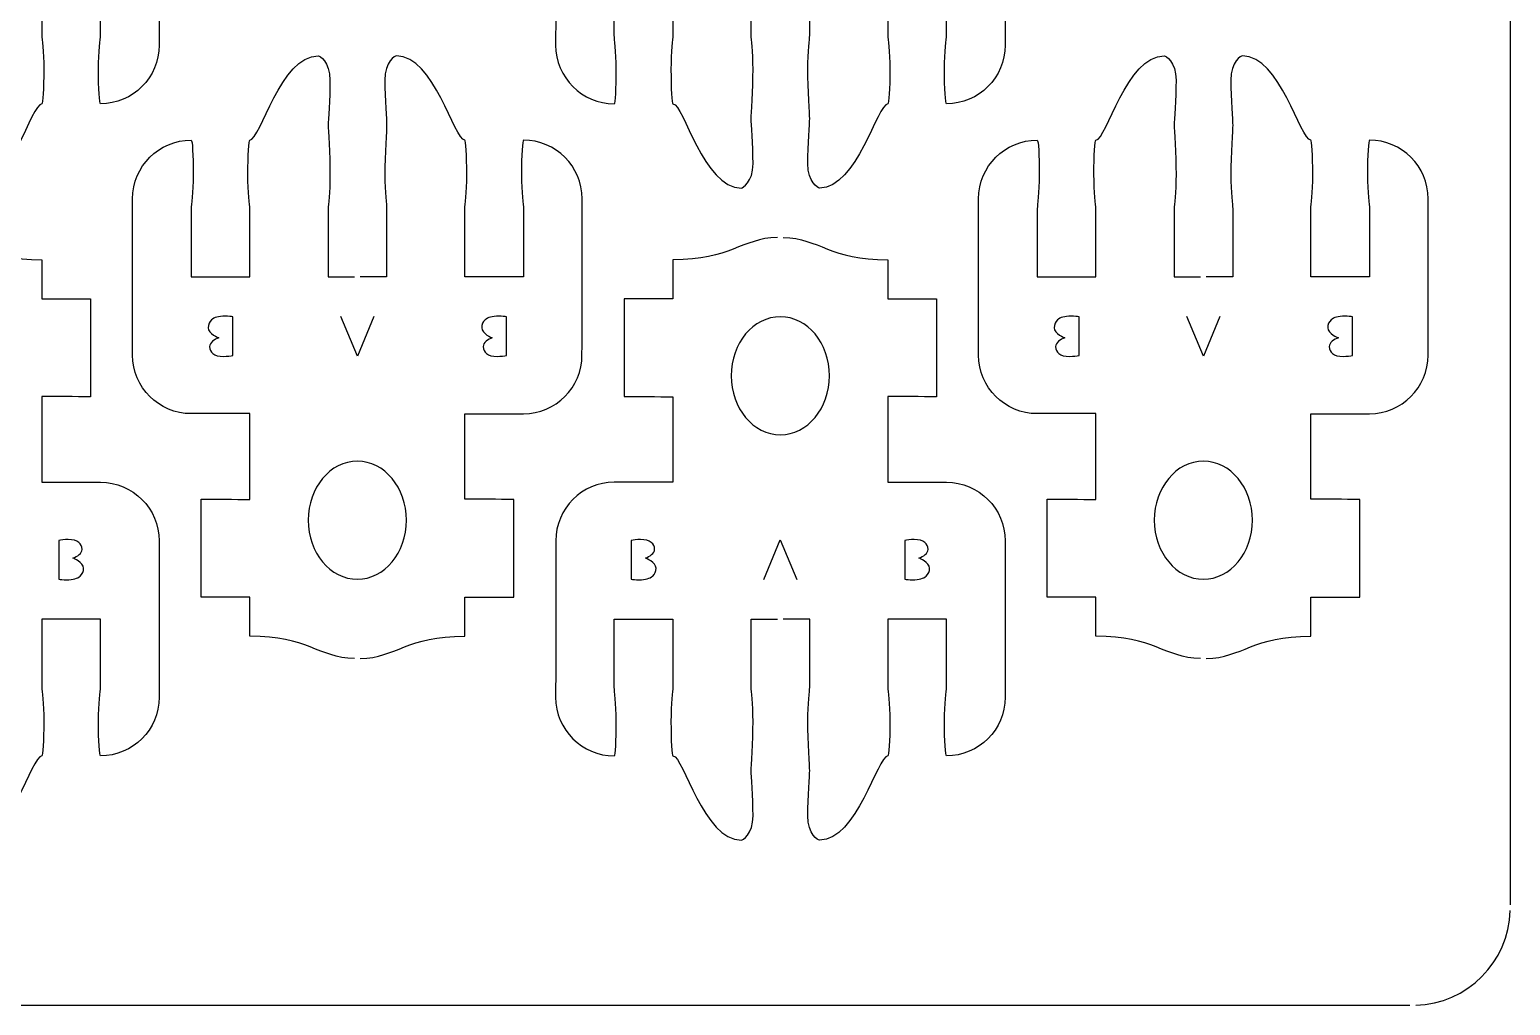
# Model space of a CAD drawing. Extents: x 0 to 300, y 0 to 300.
# Drawn here: x 224.2 to 300, y 0.1 to 50 of the extents above; entities that cross this region are included whole.
import ezdxf

# ---------------------------------------------------------------- set-up
doc = ezdxf.new("R2010")
doc.units = 0
doc.header["$MEASUREMENT"] = 0
doc.layers.add('DEFAULT', color=7, linetype='CONTINUOUS')

msp = doc.modelspace()

# ---------------------------------------------------------------- linework, layer by layer
at = {"layer": 'DEFAULT', "color": 1}
for points in [[(299.999, 5.252), (299.999, 294.949)], [(294.852, 0.101), (5.151, 0.101)]]:
    msp.add_lwpolyline(points, dxfattribs=at)
at = {"layer": 'DEFAULT', "color": 250}
for points in [[(241.834, 35.347), (240.996, 33.326), (240.143, 35.347)], [(285.132, 35.347), (284.294, 33.326), (283.441, 35.347)], [(261.792, 21.898), (262.63, 23.919), (263.483, 21.898)]]:
    msp.add_lwpolyline(points, dxfattribs=at)
at = {"layer": 'DEFAULT', "color": 1}
for points, knots in [([(219.491, 72.769), (221.339, 72.712), (221.879, 71.619), (224.839, 71.619), (224.839, 70.952), (224.839, 70.285), (224.839, 69.618), (225.672, 69.618), (226.504, 69.618), (227.337, 69.618), (227.337, 67.951), (227.337, 66.283), (227.337, 64.616), (226.504, 64.617), (225.672, 64.618), (224.839, 64.619), (224.839, 63.158), (224.839, 61.696), (224.839, 60.234), (225.84, 60.234), (226.84, 60.234), (227.841, 60.234), (229.499, 60.234), (230.84, 58.894), (230.84, 57.236), (230.84, 54.569), (230.84, 51.902), (230.84, 49.235), (230.84, 47.577), (229.499, 46.236), (227.841, 46.236), (227.785, 46.236), (227.739, 47.019), (227.739, 47.986), (227.739, 48.953), (227.841, 49.559), (227.841, 49.736), (227.841, 50.902), (227.841, 52.069), (227.841, 53.235), (226.84, 53.235), (225.84, 53.235), (224.839, 53.235), (224.839, 52.069), (224.839, 50.902), (224.839, 49.736), (224.839, 49.559), (224.941, 48.953), (224.941, 47.986), (224.941, 47.019), (224.895, 46.236), (224.839, 46.236), (224.299, 46.236), (223.276, 41.922), (221.339, 41.922), (221.283, 41.922), (220.74, 42.207), (220.74, 43.174), (220.74, 44.141), (220.839, 45.234), (220.839, 45.485), (220.839, 45.629), (220.74, 47.019), (220.74, 47.986), (220.74, 48.953), (220.839, 49.563), (220.839, 49.736), (220.839, 50.902), (220.839, 52.069), (220.839, 53.235), (220.389, 53.235), (219.94, 53.235), (219.491, 53.235)], [0, 0, 0, 0, 1, 1, 1, 6.67, 6.67, 6.67, 13.75, 13.75, 13.75, 27.93, 27.93, 27.93, 35.010007, 35.010007, 35.010007, 47.440007, 47.440007, 47.440007, 55.950007, 55.950007, 55.950007, 56.950007, 56.950007, 56.950007, 79.630007, 79.630007, 79.630007, 80.630007, 80.630007, 80.630007, 81.630007, 81.630007, 81.630007, 82.630007, 82.630007, 82.630007, 92.550007, 92.550007, 92.550007, 101.060007, 101.060007, 101.060007, 110.980007, 110.980007, 110.980007, 111.980007, 111.980007, 111.980007, 112.980007, 112.980007, 112.980007, 113.980007, 113.980007, 113.980007, 114.980007, 114.980007, 114.980007, 115.980007, 115.980007, 115.980007, 116.980007, 116.980007, 116.980007, 117.980007, 117.980007, 117.980007, 127.900007, 127.900007, 127.900007, 131.720007, 131.720007, 131.720007, 131.720007]), ([(262.489, 72.769), (260.637, 72.712), (260.101, 71.619), (257.138, 71.619), (257.138, 70.952), (257.138, 70.285), (257.138, 69.618), (256.304, 69.618), (255.47, 69.618), (254.637, 69.618), (254.637, 67.952), (254.637, 66.286), (254.637, 64.619), (255.471, 64.618), (256.306, 64.617), (257.141, 64.616), (257.14, 63.157), (257.139, 61.697), (257.138, 60.238), (256.138, 60.238), (255.139, 60.238), (254.139, 60.238), (252.481, 60.238), (251.141, 58.894), (251.141, 57.236), (251.139, 54.569), (251.138, 51.902), (251.137, 49.235), (251.137, 47.577), (252.481, 46.236), (254.139, 46.236), (254.192, 46.236), (254.238, 47.019), (254.238, 47.986), (254.238, 48.953), (254.139, 49.559), (254.139, 49.736), (254.139, 50.902), (254.139, 52.069), (254.139, 53.235), (255.139, 53.235), (256.138, 53.235), (257.138, 53.235), (257.138, 52.069), (257.138, 50.902), (257.138, 49.736), (257.138, 49.559), (257.039, 48.953), (257.039, 47.986), (257.039, 47.019), (257.081, 46.236), (257.138, 46.236), (257.681, 46.236), (258.704, 41.922), (260.641, 41.922), (260.697, 41.922), (261.237, 42.207), (261.237, 43.174), (261.237, 44.141), (261.138, 45.234), (261.138, 45.485), (261.138, 45.629), (261.237, 47.019), (261.237, 47.986), (261.237, 48.953), (261.138, 49.563), (261.138, 49.736), (261.138, 50.902), (261.138, 52.069), (261.138, 53.235), (261.589, 53.235), (262.039, 53.235), (262.489, 53.235)], [0, 0, 0, 0, 1, 1, 1, 6.67, 6.67, 6.67, 13.76, 13.76, 13.76, 27.93, 27.93, 27.93, 35.030007, 35.030007, 35.030007, 47.440011, 47.440011, 47.440011, 55.940011, 55.940011, 55.940011, 56.940011, 56.940011, 56.940011, 79.620013, 79.620013, 79.620013, 80.620013, 80.620013, 80.620013, 81.620013, 81.620013, 81.620013, 82.620013, 82.620013, 82.620013, 92.540013, 92.540013, 92.540013, 101.040013, 101.040013, 101.040013, 110.960013, 110.960013, 110.960013, 111.960013, 111.960013, 111.960013, 112.960013, 112.960013, 112.960013, 113.960013, 113.960013, 113.960013, 114.960013, 114.960013, 114.960013, 115.960013, 115.960013, 115.960013, 116.960013, 116.960013, 116.960013, 117.960013, 117.960013, 117.960013, 127.880013, 127.880013, 127.880013, 131.710013, 131.710013, 131.710013, 131.710013]), ([(262.789, 72.769), (264.638, 72.712), (265.178, 71.619), (268.137, 71.619), (268.137, 70.952), (268.137, 70.285), (268.137, 69.618), (268.97, 69.618), (269.802, 69.618), (270.635, 69.618), (270.635, 67.951), (270.635, 66.283), (270.635, 64.616), (269.802, 64.617), (268.97, 64.618), (268.137, 64.619), (268.137, 63.158), (268.137, 61.696), (268.137, 60.234), (269.138, 60.234), (270.139, 60.234), (271.139, 60.234), (272.798, 60.234), (274.138, 58.894), (274.138, 57.236), (274.138, 54.569), (274.138, 51.902), (274.138, 49.235), (274.138, 47.577), (272.798, 46.236), (271.139, 46.236), (271.083, 46.236), (271.037, 47.019), (271.037, 47.986), (271.037, 48.953), (271.139, 49.559), (271.139, 49.736), (271.139, 50.902), (271.139, 52.069), (271.139, 53.235), (270.139, 53.235), (269.138, 53.235), (268.137, 53.235), (268.137, 52.069), (268.137, 50.902), (268.137, 49.736), (268.137, 49.559), (268.24, 48.953), (268.24, 47.986), (268.24, 47.019), (268.194, 46.236), (268.137, 46.236), (267.598, 46.236), (266.575, 41.922), (264.638, 41.922), (264.581, 41.922), (264.038, 42.207), (264.038, 43.174), (264.038, 44.141), (264.137, 45.234), (264.137, 45.485), (264.137, 45.629), (264.038, 47.019), (264.038, 47.986), (264.038, 48.953), (264.137, 49.563), (264.137, 49.736), (264.137, 50.902), (264.137, 52.069), (264.137, 53.235), (263.688, 53.235), (263.238, 53.235), (262.789, 53.235)], [0, 0, 0, 0, 1, 1, 1, 6.67, 6.67, 6.67, 13.75, 13.75, 13.75, 27.93, 27.93, 27.93, 35.010007, 35.010007, 35.010007, 47.440007, 47.440007, 47.440007, 55.950007, 55.950007, 55.950007, 56.950007, 56.950007, 56.950007, 79.630007, 79.630007, 79.630007, 80.630007, 80.630007, 80.630007, 81.630007, 81.630007, 81.630007, 82.630007, 82.630007, 82.630007, 92.550007, 92.550007, 92.550007, 101.060007, 101.060007, 101.060007, 110.980007, 110.980007, 110.980007, 111.980007, 111.980007, 111.980007, 112.980007, 112.980007, 112.980007, 113.980007, 113.980007, 113.980007, 114.980007, 114.980007, 114.980007, 115.980007, 115.980007, 115.980007, 116.980007, 116.980007, 116.980007, 117.980007, 117.980007, 117.980007, 127.900007, 127.900007, 127.900007, 131.720007, 131.720007, 131.720007, 131.720007]), ([(240.837, 17.844), (238.988, 17.901), (238.448, 18.995), (235.489, 18.995), (235.489, 19.661), (235.489, 20.328), (235.489, 20.995), (234.656, 20.995), (233.823, 20.995), (232.991, 20.995), (232.991, 22.662), (232.991, 24.33), (232.991, 25.997), (233.823, 25.996), (234.656, 25.995), (235.489, 25.994), (235.489, 27.455), (235.489, 28.917), (235.489, 30.379), (234.488, 30.379), (233.487, 30.379), (232.486, 30.379), (230.828, 30.379), (229.488, 31.719), (229.488, 33.377), (229.488, 36.044), (229.488, 38.711), (229.488, 41.378), (229.488, 43.036), (230.828, 44.377), (232.486, 44.377), (232.543, 44.377), (232.589, 43.594), (232.589, 42.627), (232.589, 41.661), (232.486, 41.054), (232.486, 40.877), (232.486, 39.711), (232.486, 38.544), (232.486, 37.378), (233.487, 37.378), (234.488, 37.378), (235.489, 37.378), (235.489, 38.544), (235.489, 39.711), (235.489, 40.877), (235.489, 41.054), (235.386, 41.661), (235.386, 42.627), (235.386, 43.594), (235.432, 44.377), (235.489, 44.377), (236.028, 44.377), (237.051, 48.691), (238.988, 48.691), (239.045, 48.691), (239.588, 48.406), (239.588, 47.439), (239.588, 46.472), (239.489, 45.379), (239.489, 45.128), (239.489, 44.984), (239.588, 43.594), (239.588, 42.627), (239.588, 41.661), (239.489, 41.05), (239.489, 40.877), (239.489, 39.711), (239.489, 38.544), (239.489, 37.378), (239.938, 37.378), (240.387, 37.378), (240.837, 37.378)], [0, 0, 0, 0, 1, 1, 1, 6.67, 6.67, 6.67, 13.75, 13.75, 13.75, 27.93, 27.93, 27.93, 35.010007, 35.010007, 35.010007, 47.440007, 47.440007, 47.440007, 55.950007, 55.950007, 55.950007, 56.950007, 56.950007, 56.950007, 79.630007, 79.630007, 79.630007, 80.630007, 80.630007, 80.630007, 81.630007, 81.630007, 81.630007, 82.630007, 82.630007, 82.630007, 92.550007, 92.550007, 92.550007, 101.060007, 101.060007, 101.060007, 110.980007, 110.980007, 110.980007, 111.980007, 111.980007, 111.980007, 112.980007, 112.980007, 112.980007, 113.980007, 113.980007, 113.980007, 114.980007, 114.980007, 114.980007, 115.980007, 115.980007, 115.980007, 116.980007, 116.980007, 116.980007, 117.980007, 117.980007, 117.980007, 127.900007, 127.900007, 127.900007, 131.720007, 131.720007, 131.720007, 131.720007]), ([(241.137, 17.844), (242.989, 17.901), (243.525, 18.995), (246.488, 18.995), (246.488, 19.661), (246.488, 20.328), (246.488, 20.995), (247.322, 20.995), (248.156, 20.995), (248.989, 20.995), (248.989, 22.661), (248.989, 24.327), (248.989, 25.994), (248.154, 25.995), (247.32, 25.996), (246.485, 25.997), (246.486, 27.457), (246.487, 28.916), (246.488, 30.375), (247.488, 30.375), (248.487, 30.375), (249.487, 30.375), (251.145, 30.375), (252.485, 31.719), (252.485, 33.377), (252.487, 36.044), (252.488, 38.711), (252.489, 41.378), (252.489, 43.036), (251.145, 44.377), (249.487, 44.377), (249.434, 44.377), (249.388, 43.594), (249.388, 42.627), (249.388, 41.661), (249.487, 41.054), (249.487, 40.877), (249.487, 39.711), (249.487, 38.544), (249.487, 37.378), (248.487, 37.378), (247.488, 37.378), (246.488, 37.378), (246.488, 38.544), (246.488, 39.711), (246.488, 40.877), (246.488, 41.054), (246.587, 41.661), (246.587, 42.627), (246.587, 43.594), (246.545, 44.377), (246.488, 44.377), (245.945, 44.377), (244.922, 48.691), (242.985, 48.691), (242.929, 48.691), (242.389, 48.406), (242.389, 47.439), (242.389, 46.472), (242.488, 45.379), (242.488, 45.128), (242.488, 44.984), (242.389, 43.594), (242.389, 42.627), (242.389, 41.661), (242.488, 41.05), (242.488, 40.877), (242.488, 39.711), (242.488, 38.544), (242.488, 37.378), (242.037, 37.378), (241.587, 37.378), (241.137, 37.378)], [0, 0, 0, 0, 1, 1, 1, 6.67, 6.67, 6.67, 13.76, 13.76, 13.76, 27.93, 27.93, 27.93, 35.030007, 35.030007, 35.030007, 47.440011, 47.440011, 47.440011, 55.940011, 55.940011, 55.940011, 56.940011, 56.940011, 56.940011, 79.620013, 79.620013, 79.620013, 80.620013, 80.620013, 80.620013, 81.620013, 81.620013, 81.620013, 82.620013, 82.620013, 82.620013, 92.540013, 92.540013, 92.540013, 101.040013, 101.040013, 101.040013, 110.960013, 110.960013, 110.960013, 111.960013, 111.960013, 111.960013, 112.960013, 112.960013, 112.960013, 113.960013, 113.960013, 113.960013, 114.960013, 114.960013, 114.960013, 115.960013, 115.960013, 115.960013, 116.960013, 116.960013, 116.960013, 117.960013, 117.960013, 117.960013, 127.880013, 127.880013, 127.880013, 131.710013, 131.710013, 131.710013, 131.710013]), ([(284.135, 17.844), (282.286, 17.901), (281.747, 18.995), (278.787, 18.995), (278.787, 19.661), (278.787, 20.328), (278.787, 20.995), (277.954, 20.995), (277.122, 20.995), (276.289, 20.995), (276.289, 22.662), (276.289, 24.33), (276.289, 25.997), (277.122, 25.996), (277.954, 25.995), (278.787, 25.994), (278.787, 27.455), (278.787, 28.917), (278.787, 30.379), (277.786, 30.379), (276.785, 30.379), (275.785, 30.379), (274.127, 30.379), (272.786, 31.719), (272.786, 33.377), (272.786, 36.044), (272.786, 38.711), (272.786, 41.378), (272.786, 43.036), (274.127, 44.377), (275.785, 44.377), (275.841, 44.377), (275.887, 43.594), (275.887, 42.627), (275.887, 41.661), (275.785, 41.054), (275.785, 40.877), (275.785, 39.711), (275.785, 38.544), (275.785, 37.378), (276.785, 37.378), (277.786, 37.378), (278.787, 37.378), (278.787, 38.544), (278.787, 39.711), (278.787, 40.877), (278.787, 41.054), (278.685, 41.661), (278.685, 42.627), (278.685, 43.594), (278.73, 44.377), (278.787, 44.377), (279.327, 44.377), (280.35, 48.691), (282.286, 48.691), (282.343, 48.691), (282.886, 48.406), (282.886, 47.439), (282.886, 46.472), (282.787, 45.379), (282.787, 45.128), (282.787, 44.984), (282.886, 43.594), (282.886, 42.627), (282.886, 41.661), (282.787, 41.05), (282.787, 40.877), (282.787, 39.711), (282.787, 38.544), (282.787, 37.378), (283.237, 37.378), (283.686, 37.378), (284.135, 37.378)], [0, 0, 0, 0, 1, 1, 1, 6.67, 6.67, 6.67, 13.75, 13.75, 13.75, 27.93, 27.93, 27.93, 35.010007, 35.010007, 35.010007, 47.440007, 47.440007, 47.440007, 55.950007, 55.950007, 55.950007, 56.950007, 56.950007, 56.950007, 79.630007, 79.630007, 79.630007, 80.630007, 80.630007, 80.630007, 81.630007, 81.630007, 81.630007, 82.630007, 82.630007, 82.630007, 92.550007, 92.550007, 92.550007, 101.060007, 101.060007, 101.060007, 110.980007, 110.980007, 110.980007, 111.980007, 111.980007, 111.980007, 112.980007, 112.980007, 112.980007, 113.980007, 113.980007, 113.980007, 114.980007, 114.980007, 114.980007, 115.980007, 115.980007, 115.980007, 116.980007, 116.980007, 116.980007, 117.980007, 117.980007, 117.980007, 127.900007, 127.900007, 127.900007, 131.720007, 131.720007, 131.720007, 131.720007]), ([(284.435, 17.844), (286.287, 17.901), (286.823, 18.995), (289.787, 18.995), (289.787, 19.661), (289.787, 20.328), (289.787, 20.995), (290.62, 20.995), (291.454, 20.995), (292.288, 20.995), (292.288, 22.661), (292.288, 24.327), (292.288, 25.994), (291.453, 25.995), (290.618, 25.996), (289.783, 25.997), (289.784, 27.457), (289.785, 28.916), (289.787, 30.375), (290.786, 30.375), (291.786, 30.375), (292.785, 30.375), (294.443, 30.375), (295.784, 31.719), (295.784, 33.377), (295.785, 36.044), (295.786, 38.711), (295.787, 41.378), (295.787, 43.036), (294.443, 44.377), (292.785, 44.377), (292.732, 44.377), (292.686, 43.594), (292.686, 42.627), (292.686, 41.661), (292.785, 41.054), (292.785, 40.877), (292.785, 39.711), (292.785, 38.544), (292.785, 37.378), (291.786, 37.378), (290.786, 37.378), (289.787, 37.378), (289.787, 38.544), (289.787, 39.711), (289.787, 40.877), (289.787, 41.054), (289.885, 41.661), (289.885, 42.627), (289.885, 43.594), (289.843, 44.377), (289.787, 44.377), (289.243, 44.377), (288.22, 48.691), (286.283, 48.691), (286.227, 48.691), (285.687, 48.406), (285.687, 47.439), (285.687, 46.472), (285.786, 45.379), (285.786, 45.128), (285.786, 44.984), (285.687, 43.594), (285.687, 42.627), (285.687, 41.661), (285.786, 41.05), (285.786, 40.877), (285.786, 39.711), (285.786, 38.544), (285.786, 37.378), (285.336, 37.378), (284.885, 37.378), (284.435, 37.378)], [0, 0, 0, 0, 1, 1, 1, 6.67, 6.67, 6.67, 13.76, 13.76, 13.76, 27.93, 27.93, 27.93, 35.030007, 35.030007, 35.030007, 47.440011, 47.440011, 47.440011, 55.940011, 55.940011, 55.940011, 56.940011, 56.940011, 56.940011, 79.620013, 79.620013, 79.620013, 80.620013, 80.620013, 80.620013, 81.620013, 81.620013, 81.620013, 82.620013, 82.620013, 82.620013, 92.540013, 92.540013, 92.540013, 101.040013, 101.040013, 101.040013, 110.960013, 110.960013, 110.960013, 111.960013, 111.960013, 111.960013, 112.960013, 112.960013, 112.960013, 113.960013, 113.960013, 113.960013, 114.960013, 114.960013, 114.960013, 115.960013, 115.960013, 115.960013, 116.960013, 116.960013, 116.960013, 117.960013, 117.960013, 117.960013, 127.880013, 127.880013, 127.880013, 131.710013, 131.710013, 131.710013, 131.710013]), ([(219.491, 39.399), (221.339, 39.343), (221.879, 38.249), (224.839, 38.249), (224.839, 37.583), (224.839, 36.916), (224.839, 36.249), (225.672, 36.249), (226.504, 36.249), (227.337, 36.249), (227.337, 34.582), (227.337, 32.914), (227.337, 31.247), (226.504, 31.248), (225.672, 31.249), (224.839, 31.25), (224.839, 29.789), (224.839, 28.327), (224.839, 26.865), (225.84, 26.865), (226.84, 26.865), (227.841, 26.865), (229.499, 26.865), (230.84, 25.525), (230.84, 23.867), (230.84, 21.2), (230.84, 18.533), (230.84, 15.866), (230.84, 14.207), (229.499, 12.867), (227.841, 12.867), (227.785, 12.867), (227.739, 13.65), (227.739, 14.617), (227.739, 15.583), (227.841, 16.19), (227.841, 16.366), (227.841, 17.533), (227.841, 18.7), (227.841, 19.866), (226.84, 19.866), (225.84, 19.866), (224.839, 19.866), (224.839, 18.7), (224.839, 17.533), (224.839, 16.366), (224.839, 16.19), (224.941, 15.583), (224.941, 14.617), (224.941, 13.65), (224.895, 12.867), (224.839, 12.867), (224.299, 12.867), (223.276, 8.552), (221.339, 8.552), (221.283, 8.552), (220.74, 8.838), (220.74, 9.805), (220.74, 10.771), (220.839, 11.869), (220.839, 12.119), (220.839, 12.26), (220.74, 13.65), (220.74, 14.617), (220.74, 15.583), (220.839, 16.194), (220.839, 16.366), (220.839, 17.533), (220.839, 18.7), (220.839, 19.866), (220.389, 19.866), (219.94, 19.866), (219.491, 19.866)], [0, 0, 0, 0, 1, 1, 1, 6.67, 6.67, 6.67, 13.75, 13.75, 13.75, 27.93, 27.93, 27.93, 35.010007, 35.010007, 35.010007, 47.440007, 47.440007, 47.440007, 55.950007, 55.950007, 55.950007, 56.950007, 56.950007, 56.950007, 79.630007, 79.630007, 79.630007, 80.630007, 80.630007, 80.630007, 81.630007, 81.630007, 81.630007, 82.630007, 82.630007, 82.630007, 92.550007, 92.550007, 92.550007, 101.060007, 101.060007, 101.060007, 110.980007, 110.980007, 110.980007, 111.980007, 111.980007, 111.980007, 112.980007, 112.980007, 112.980007, 113.980007, 113.980007, 113.980007, 114.980007, 114.980007, 114.980007, 115.980007, 115.980007, 115.980007, 116.980007, 116.980007, 116.980007, 117.980007, 117.980007, 117.980007, 127.900007, 127.900007, 127.900007, 131.720007, 131.720007, 131.720007, 131.720007]), ([(262.489, 39.399), (260.637, 39.343), (260.101, 38.249), (257.138, 38.249), (257.138, 37.583), (257.138, 36.916), (257.138, 36.249), (256.304, 36.249), (255.47, 36.249), (254.637, 36.249), (254.637, 34.583), (254.637, 32.916), (254.637, 31.25), (255.471, 31.249), (256.306, 31.248), (257.141, 31.247), (257.14, 29.787), (257.139, 28.328), (257.138, 26.869), (256.138, 26.869), (255.139, 26.869), (254.139, 26.869), (252.481, 26.869), (251.141, 25.525), (251.141, 23.867), (251.139, 21.2), (251.138, 18.533), (251.137, 15.866), (251.137, 14.207), (252.481, 12.867), (254.139, 12.867), (254.192, 12.867), (254.238, 13.65), (254.238, 14.617), (254.238, 15.583), (254.139, 16.19), (254.139, 16.366), (254.139, 17.533), (254.139, 18.7), (254.139, 19.866), (255.139, 19.866), (256.138, 19.866), (257.138, 19.866), (257.138, 18.7), (257.138, 17.533), (257.138, 16.366), (257.138, 16.19), (257.039, 15.583), (257.039, 14.617), (257.039, 13.65), (257.081, 12.867), (257.138, 12.867), (257.681, 12.867), (258.704, 8.552), (260.641, 8.552), (260.697, 8.552), (261.237, 8.838), (261.237, 9.805), (261.237, 10.771), (261.138, 11.869), (261.138, 12.119), (261.138, 12.26), (261.237, 13.65), (261.237, 14.617), (261.237, 15.583), (261.138, 16.194), (261.138, 16.366), (261.138, 17.533), (261.138, 18.7), (261.138, 19.866), (261.589, 19.866), (262.039, 19.866), (262.489, 19.866)], [0, 0, 0, 0, 1, 1, 1, 6.67, 6.67, 6.67, 13.76, 13.76, 13.76, 27.93, 27.93, 27.93, 35.030007, 35.030007, 35.030007, 47.440011, 47.440011, 47.440011, 55.940011, 55.940011, 55.940011, 56.940011, 56.940011, 56.940011, 79.620013, 79.620013, 79.620013, 80.620013, 80.620013, 80.620013, 81.620013, 81.620013, 81.620013, 82.620013, 82.620013, 82.620013, 92.540013, 92.540013, 92.540013, 101.040013, 101.040013, 101.040013, 110.960013, 110.960013, 110.960013, 111.960013, 111.960013, 111.960013, 112.960013, 112.960013, 112.960013, 113.960013, 113.960013, 113.960013, 114.960013, 114.960013, 114.960013, 115.960013, 115.960013, 115.960013, 116.960013, 116.960013, 116.960013, 117.960013, 117.960013, 117.960013, 127.880013, 127.880013, 127.880013, 131.710013, 131.710013, 131.710013, 131.710013]), ([(262.789, 39.399), (264.638, 39.343), (265.178, 38.249), (268.137, 38.249), (268.137, 37.583), (268.137, 36.916), (268.137, 36.249), (268.97, 36.249), (269.802, 36.249), (270.635, 36.249), (270.635, 34.582), (270.635, 32.914), (270.635, 31.247), (269.802, 31.248), (268.97, 31.249), (268.137, 31.25), (268.137, 29.789), (268.137, 28.327), (268.137, 26.865), (269.138, 26.865), (270.139, 26.865), (271.139, 26.865), (272.798, 26.865), (274.138, 25.525), (274.138, 23.867), (274.138, 21.2), (274.138, 18.533), (274.138, 15.866), (274.138, 14.207), (272.798, 12.867), (271.139, 12.867), (271.083, 12.867), (271.037, 13.65), (271.037, 14.617), (271.037, 15.583), (271.139, 16.19), (271.139, 16.366), (271.139, 17.533), (271.139, 18.7), (271.139, 19.866), (270.139, 19.866), (269.138, 19.866), (268.137, 19.866), (268.137, 18.7), (268.137, 17.533), (268.137, 16.366), (268.137, 16.19), (268.24, 15.583), (268.24, 14.617), (268.24, 13.65), (268.194, 12.867), (268.137, 12.867), (267.598, 12.867), (266.575, 8.552), (264.638, 8.552), (264.581, 8.552), (264.038, 8.838), (264.038, 9.805), (264.038, 10.771), (264.137, 11.869), (264.137, 12.119), (264.137, 12.26), (264.038, 13.65), (264.038, 14.617), (264.038, 15.583), (264.137, 16.194), (264.137, 16.366), (264.137, 17.533), (264.137, 18.7), (264.137, 19.866), (263.688, 19.866), (263.238, 19.866), (262.789, 19.866)], [0, 0, 0, 0, 1, 1, 1, 6.67, 6.67, 6.67, 13.75, 13.75, 13.75, 27.93, 27.93, 27.93, 35.010007, 35.010007, 35.010007, 47.440007, 47.440007, 47.440007, 55.950007, 55.950007, 55.950007, 56.950007, 56.950007, 56.950007, 79.630007, 79.630007, 79.630007, 80.630007, 80.630007, 80.630007, 81.630007, 81.630007, 81.630007, 82.630007, 82.630007, 82.630007, 92.550007, 92.550007, 92.550007, 101.060007, 101.060007, 101.060007, 110.980007, 110.980007, 110.980007, 111.980007, 111.980007, 111.980007, 112.980007, 112.980007, 112.980007, 113.980007, 113.980007, 113.980007, 114.980007, 114.980007, 114.980007, 115.980007, 115.980007, 115.980007, 116.980007, 116.980007, 116.980007, 117.980007, 117.980007, 117.980007, 127.900007, 127.900007, 127.900007, 131.720007, 131.720007, 131.720007, 131.720007]), ([(262.638, 35.339), (264.024, 35.339), (265.15, 33.988), (265.15, 32.319), (265.15, 30.65), (264.024, 29.299), (262.638, 29.299), (261.248, 29.299), (260.123, 30.65), (260.123, 32.319), (260.123, 33.988), (261.248, 35.339), (262.638, 35.339)], [1, 1, 1, 1, 2, 2, 2, 3, 3, 3, 4, 4, 4, 5, 5, 5, 5]), ([(240.988, 21.906), (239.602, 21.906), (238.476, 23.257), (238.476, 24.926), (238.476, 26.594), (239.602, 27.946), (240.988, 27.946), (242.378, 27.946), (243.503, 26.594), (243.503, 24.926), (243.503, 23.257), (242.378, 21.906), (240.988, 21.906)], [1, 1, 1, 1, 2, 2, 2, 3, 3, 3, 4, 4, 4, 5, 5, 5, 5]), ([(284.286, 21.906), (282.9, 21.906), (281.775, 23.257), (281.775, 24.926), (281.775, 26.594), (282.9, 27.946), (284.286, 27.946), (285.676, 27.946), (286.801, 26.594), (286.801, 24.926), (286.801, 23.257), (285.676, 21.906), (284.286, 21.906)], [1, 1, 1, 1, 2, 2, 2, 3, 3, 3, 4, 4, 4, 5, 5, 5, 5])]:
    msp.add_open_spline(points, degree=3, knots=knots, dxfattribs=at)
at = {"layer": 'DEFAULT', "color": 250}
for points in [[(234.623, 33.352), (234.509, 33.328), (234.329, 33.31), (234.147, 33.31), (233.886, 33.31), (233.718, 33.355), (233.592, 33.457), (233.487, 33.535), (233.424, 33.655), (233.424, 33.814), (233.424, 34.009), (233.681, 34.18), (233.894, 34.258), (233.894, 34.258), (233.349, 34.47), (233.349, 34.77), (233.349, 34.944), (233.418, 35.076), (233.52, 35.175), (233.661, 35.304), (233.889, 35.364), (234.219, 35.364), (234.399, 35.364), (234.536, 35.352), (234.623, 35.34), (234.623, 34.677), (234.623, 34.015), (234.623, 33.352)], [(248.625, 33.352), (248.511, 33.328), (248.331, 33.31), (248.148, 33.31), (247.887, 33.31), (247.719, 33.355), (247.593, 33.457), (247.488, 33.535), (247.426, 33.655), (247.426, 33.814), (247.426, 34.009), (247.682, 34.18), (247.895, 34.258), (247.895, 34.258), (247.351, 34.47), (247.351, 34.77), (247.351, 34.944), (247.419, 35.076), (247.522, 35.175), (247.662, 35.304), (247.89, 35.364), (248.22, 35.364), (248.4, 35.364), (248.538, 35.352), (248.625, 35.34), (248.625, 34.677), (248.625, 34.015), (248.625, 33.352)], [(277.922, 33.352), (277.808, 33.328), (277.628, 33.31), (277.445, 33.31), (277.184, 33.31), (277.016, 33.355), (276.89, 33.457), (276.785, 33.535), (276.722, 33.655), (276.722, 33.814), (276.722, 34.009), (276.979, 34.18), (277.192, 34.258), (277.192, 34.258), (276.647, 34.47), (276.647, 34.77), (276.647, 34.944), (276.716, 35.076), (276.818, 35.175), (276.959, 35.304), (277.187, 35.364), (277.517, 35.364), (277.697, 35.364), (277.834, 35.352), (277.922, 35.34), (277.922, 34.677), (277.922, 34.015), (277.922, 33.352)], [(291.923, 33.352), (291.809, 33.328), (291.629, 33.31), (291.446, 33.31), (291.185, 33.31), (291.018, 33.355), (290.892, 33.457), (290.787, 33.535), (290.724, 33.655), (290.724, 33.814), (290.724, 34.009), (290.98, 34.18), (291.194, 34.258), (291.194, 34.258), (290.649, 34.47), (290.649, 34.77), (290.649, 34.944), (290.718, 35.076), (290.82, 35.175), (290.961, 35.304), (291.189, 35.364), (291.518, 35.364), (291.698, 35.364), (291.836, 35.352), (291.923, 35.34), (291.923, 34.677), (291.923, 34.015), (291.923, 33.352)], [(225.704, 23.893), (225.818, 23.917), (225.998, 23.935), (226.181, 23.935), (226.442, 23.935), (226.61, 23.89), (226.736, 23.788), (226.841, 23.71), (226.903, 23.59), (226.903, 23.431), (226.903, 23.236), (226.647, 23.065), (226.434, 22.987), (226.434, 22.987), (226.979, 22.775), (226.979, 22.475), (226.979, 22.301), (226.91, 22.169), (226.807, 22.07), (226.667, 21.941), (226.439, 21.881), (226.109, 21.881), (225.929, 21.881), (225.791, 21.893), (225.704, 21.905), (225.704, 22.568), (225.704, 23.23), (225.704, 23.893)], [(255.001, 23.893), (255.115, 23.917), (255.295, 23.935), (255.478, 23.935), (255.739, 23.935), (255.907, 23.89), (256.033, 23.788), (256.137, 23.71), (256.2, 23.59), (256.2, 23.431), (256.2, 23.236), (255.944, 23.065), (255.731, 22.987), (255.731, 22.987), (256.275, 22.775), (256.275, 22.475), (256.275, 22.301), (256.207, 22.169), (256.104, 22.07), (255.964, 21.941), (255.736, 21.881), (255.406, 21.881), (255.226, 21.881), (255.088, 21.893), (255.001, 21.905), (255.001, 22.568), (255.001, 23.23), (255.001, 23.893)], [(269.003, 23.893), (269.117, 23.917), (269.297, 23.935), (269.479, 23.935), (269.74, 23.935), (269.908, 23.89), (270.034, 23.788), (270.139, 23.71), (270.202, 23.59), (270.202, 23.431), (270.202, 23.236), (269.945, 23.065), (269.732, 22.987), (269.732, 22.987), (270.277, 22.775), (270.277, 22.475), (270.277, 22.301), (270.208, 22.169), (270.106, 22.07), (269.965, 21.941), (269.737, 21.881), (269.407, 21.881), (269.227, 21.881), (269.09, 21.893), (269.003, 21.905), (269.003, 22.568), (269.003, 23.23), (269.003, 23.893)]]:
    msp.add_open_spline(points, degree=3, knots=[5.635, 5.635, 5.635, 5.635, 6.635, 6.635, 6.635, 7.635, 7.635, 7.635, 8.635, 8.635, 8.635, 9.635, 9.635, 9.635, 10.635, 10.635, 10.635, 11.635, 11.635, 11.635, 12.635, 12.635, 12.635, 13.635, 13.635, 13.635, 19.27, 19.27, 19.27, 19.27], dxfattribs=at)
at = {"layer": 'DEFAULT', "color": 1}
msp.add_open_spline([(295.152, 0.105), (297.783, 0.182), (299.918, 2.324), (299.995, 4.952)], degree=3, dxfattribs=at)

doc.saveas('drawing.dxf')
